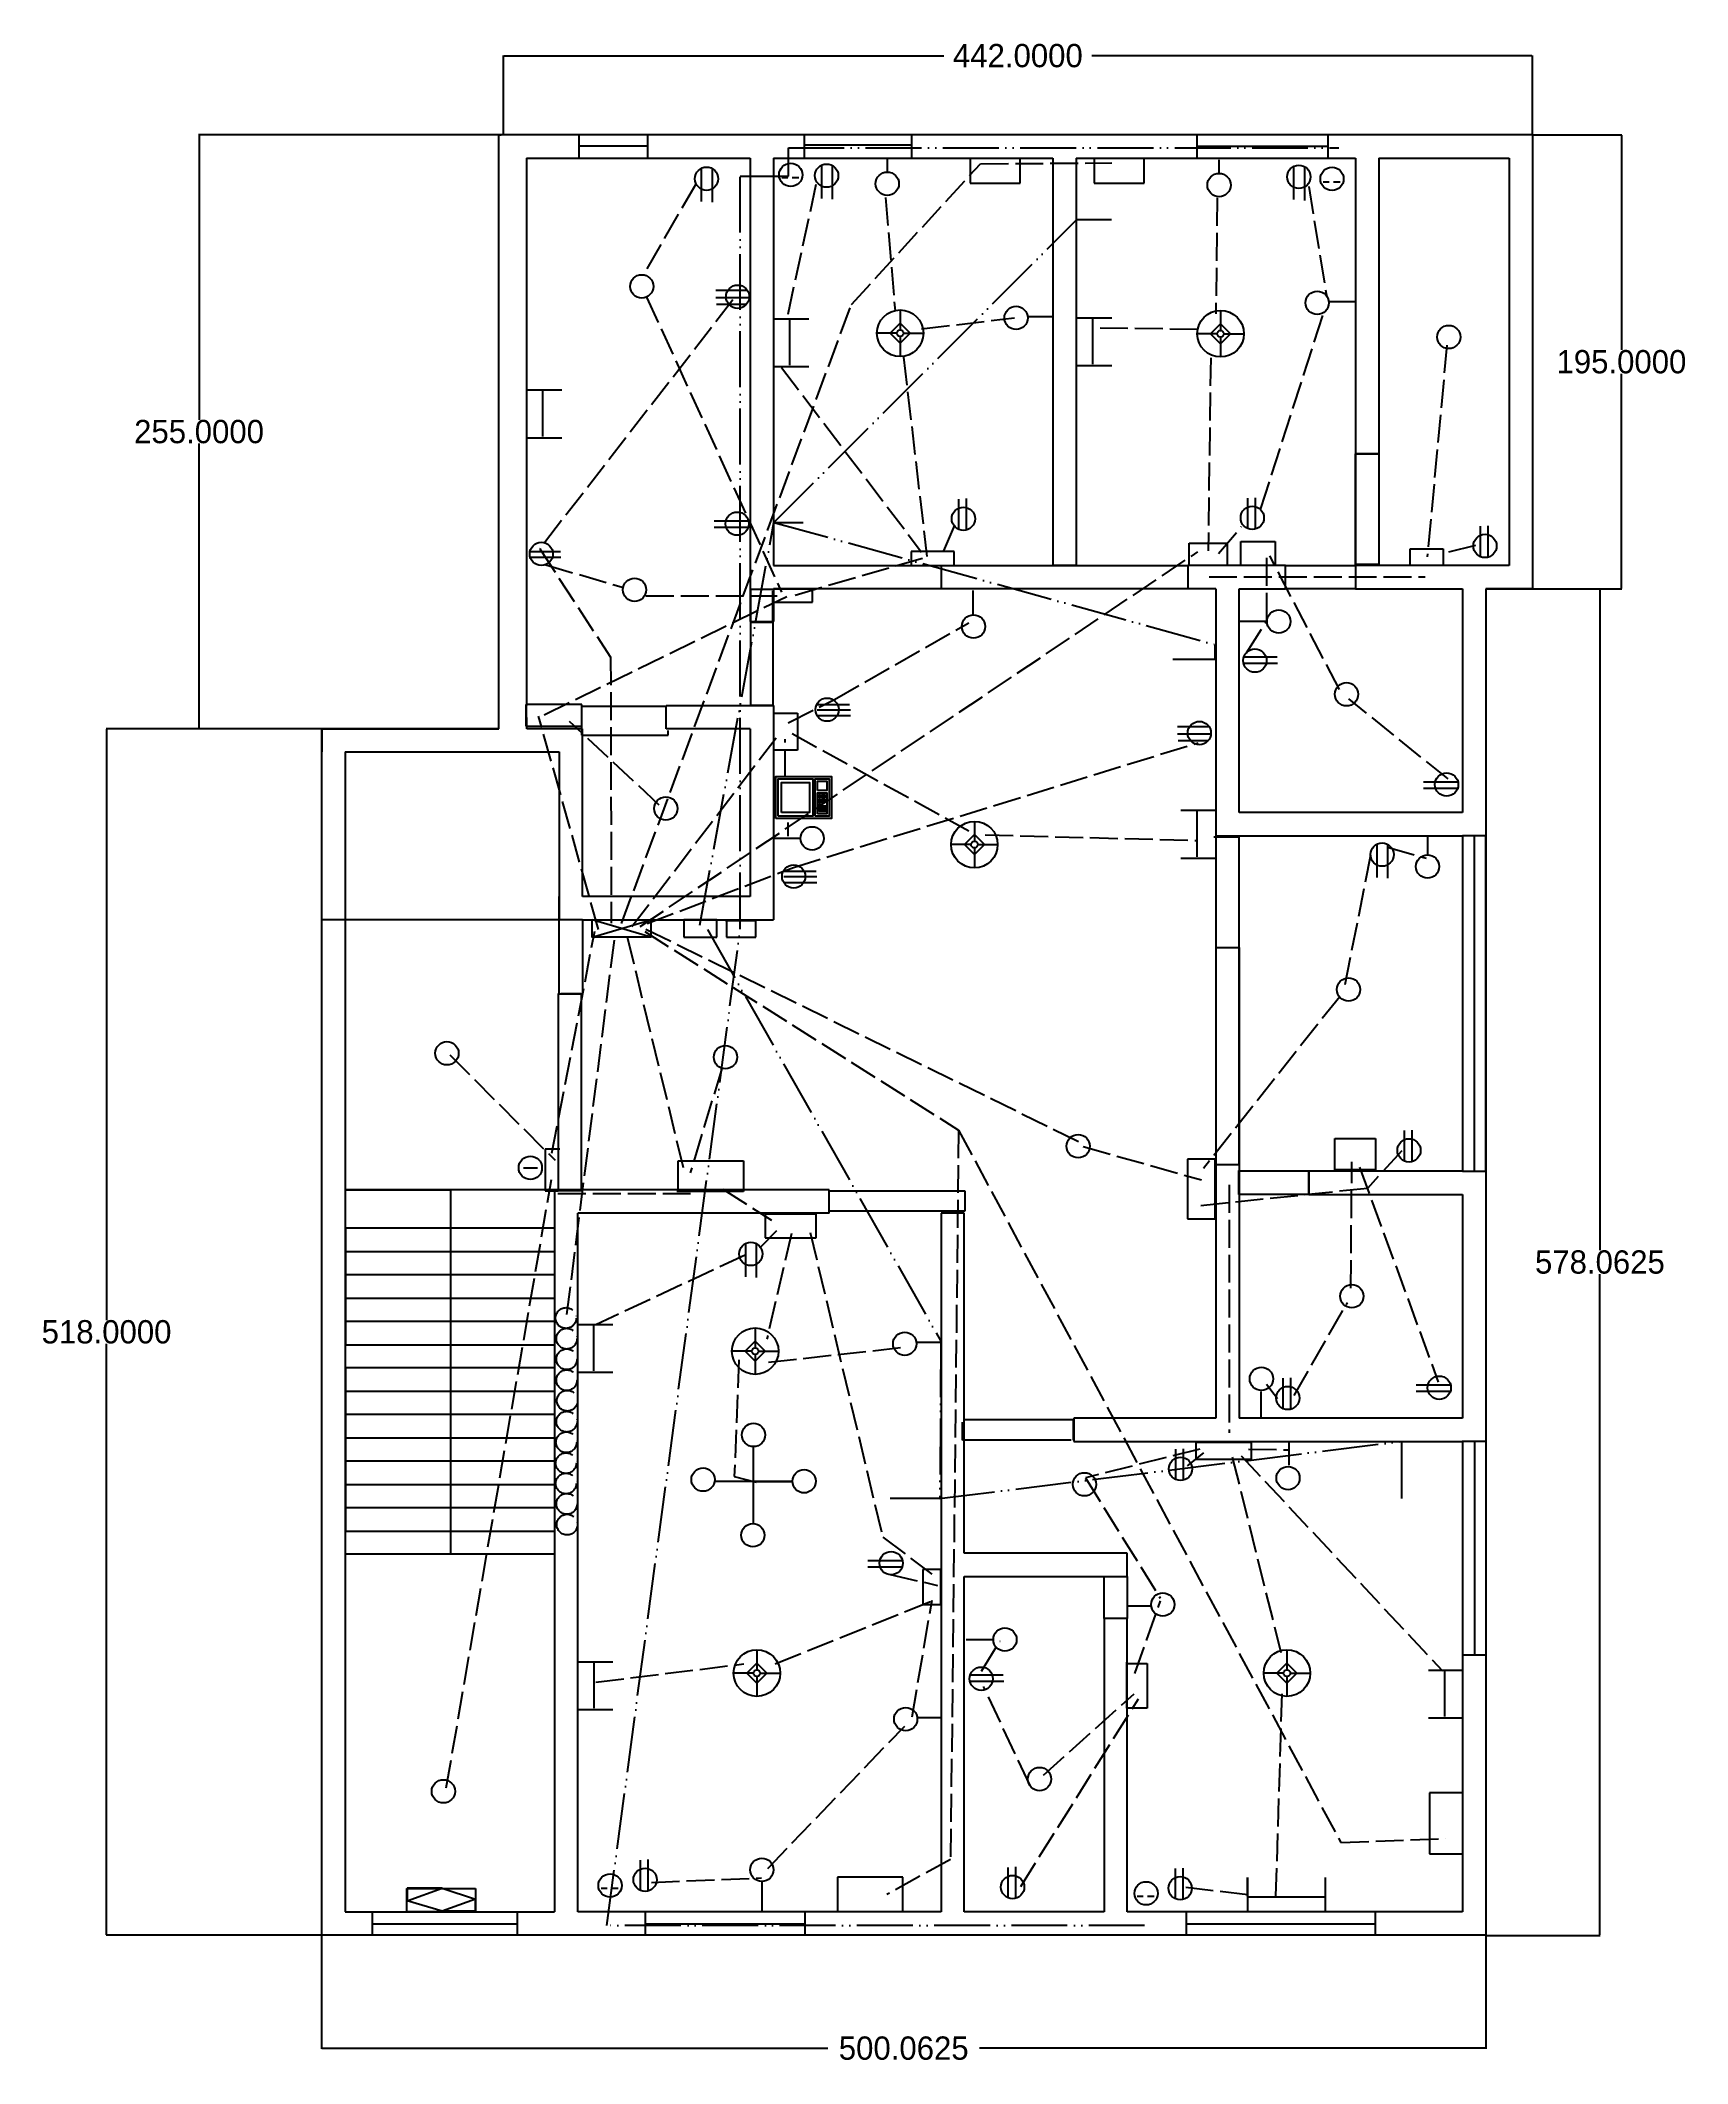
# Model space of a CAD drawing. Header units: inches. Extents: x -349 to 359, y -779 to 90.
import ezdxf

# ---------------------------------------------------------------- set-up
doc = ezdxf.new("R2010")
doc.units = ezdxf.units.IN
doc.header["$MEASUREMENT"] = 0
for name, pattern in [('ACAD_ISO02W100', [15, 12, -3]), ('ACAD_ISO03W100', [30, 12, -18]), ('ACAD_ISO05W100', [33, 24, -3, 0, -3, 0, -3])]:
    doc.linetypes.add(name, pattern=pattern)
doc.dimstyles.get("Standard").update_dxf_attribs({"dimtxt": 10, "dimasz": 0.18, "dimexe": 0.18, "dimexo": 0.0625, "dimgap": 0.09, "dimtad": 0, "dimtih": 1, "dimtoh": 1, "dimdec": 4, "dimzin": 0, "dimdsep": 46, "dimtxsty": 'Standard', "dimcen": 0.09, "dimadec": 0, "dimazin": 0, "dimtfac": 1, "dimtdec": 4, "dimtofl": 0, "dimtmove": 0, "dimatfit": 3, "dimfxl": 1, "dimtolj": 1, "dimtzin": 0, "dimarcsym": 0})

# ---------------------------------------------------------------- blocks, each defined once
blk = doc.blocks.new('Lamp - Table')
at = {"linetype": 'Continuous'}
for p, q in [((0, 7), (0, 1)), ((-1, 0), (-7, 0)), ((0, 3), (-3, 0)), ((-3, 0), (0, -3)), ((3, 0), (0, 3)), ((0, -3), (3, 0)), ((1, 0), (7, 0)), ((0, -1), (0, -7))]:
    blk.add_line(p, q, dxfattribs=at)
for radius in [7, 1]:
    blk.add_circle((0, 0), radius, dxfattribs=at)
blk = doc.blocks.new('*D12')
at = {"color": 0, "lineweight": -2}
for p, q in [((-150.03, 49.1), (-150.03, 83.14)), ((-149.85, 82.96), (39.21, 82.96)), ((291.79, 82.96), (102.72, 82.96)), ((291.97, 49.1), (291.97, 83.14))]:
    blk.add_line(p, q, dxfattribs=at)
at = {"color": 0}
for points in [[(-149.85, 82.99), (-149.85, 82.93), (-150.03, 82.96)], [(291.79, 82.99), (291.79, 82.93), (291.97, 82.96)]]:
    blk.add_solid(points, dxfattribs=at)
at = {"layer": 'Defpoints', "color": 0}
for p in [(291.97, 82.96), (-150.03, 49.04), (291.97, 49.04)]:
    blk.add_point(p, dxfattribs=at)
at = {"color": 0, "insert": (70.97, 82.96), "char_height": 10, "attachment_point": 5}
blk.add_mtext('\\A1;442.0000', dxfattribs=at)
blk = doc.blocks.new('*D13')
at = {"color": 0, "lineweight": -2}
for p, q in [((292.03, 49.04), (330.4, 49.04)), ((330.22, 48.86), (330.22, -43.37)), ((330.22, -145.78), (330.22, -53.55)), ((292.03, -145.96), (330.4, -145.96))]:
    blk.add_line(p, q, dxfattribs=at)
at = {"color": 0}
for points in [[(330.19, 48.86), (330.25, 48.86), (330.22, 49.04)], [(330.19, -145.78), (330.25, -145.78), (330.22, -145.96)]]:
    blk.add_solid(points, dxfattribs=at)
at = {"layer": 'Defpoints', "color": 0}
for p in [(291.97, 49.04), (291.97, -145.96), (330.22, -145.96)]:
    blk.add_point(p, dxfattribs=at)
at = {"color": 0, "insert": (330.22, -48.46), "char_height": 10, "attachment_point": 5}
blk.add_mtext('\\A1;195.0000', dxfattribs=at)
blk = doc.blocks.new('*D14')
at = {"color": 0, "lineweight": -2}
for p, q in [((-150.1, 49.04), (-280.91, 49.04)), ((-280.73, 48.86), (-280.73, -73.37)), ((-280.73, -205.78), (-280.73, -83.55)), ((-152.1, -205.96), (-280.91, -205.96))]:
    blk.add_line(p, q, dxfattribs=at)
at = {"color": 0}
for points in [[(-280.76, 48.86), (-280.7, 48.86), (-280.73, 49.04)], [(-280.76, -205.78), (-280.7, -205.78), (-280.73, -205.96)]]:
    blk.add_solid(points, dxfattribs=at)
at = {"layer": 'Defpoints', "color": 0}
for p in [(-150.03, 49.04), (-280.73, -205.96), (-152.03, -205.96)]:
    blk.add_point(p, dxfattribs=at)
at = {"color": 0, "insert": (-280.73, -78.46), "char_height": 10, "attachment_point": 5}
blk.add_mtext('\\A1;255.0000', dxfattribs=at)
blk = doc.blocks.new('*D15')
at = {"color": 0, "lineweight": -2}
for p, q in [((-228.1, -205.96), (-320.64, -205.96)), ((-320.46, -206.14), (-320.46, -459.87)), ((-320.46, -723.78), (-320.46, -470.05)), ((-228.1, -723.96), (-320.64, -723.96))]:
    blk.add_line(p, q, dxfattribs=at)
at = {"color": 0}
for points in [[(-320.49, -206.14), (-320.43, -206.14), (-320.46, -205.96)], [(-320.49, -723.78), (-320.43, -723.78), (-320.46, -723.96)]]:
    blk.add_solid(points, dxfattribs=at)
at = {"layer": 'Defpoints', "color": 0}
for p in [(-228.03, -205.96), (-320.46, -723.96), (-228.03, -723.96)]:
    blk.add_point(p, dxfattribs=at)
at = {"color": 0, "insert": (-320.46, -464.96), "char_height": 10, "attachment_point": 5}
blk.add_mtext('\\A1;518.0000', dxfattribs=at)
blk = doc.blocks.new('*D16')
at = {"color": 0, "lineweight": -2}
for p, q in [((-228.1, -724.02), (-228.1, -772.68)), ((271.97, -724.02), (271.97, -772.68)), ((-227.92, -772.5), (-10.65, -772.5)), ((271.79, -772.5), (54.53, -772.5))]:
    blk.add_line(p, q, dxfattribs=at)
at = {"color": 0}
for points in [[(-227.92, -772.47), (-227.92, -772.53), (-228.1, -772.5)], [(271.79, -772.47), (271.79, -772.53), (271.97, -772.5)]]:
    blk.add_solid(points, dxfattribs=at)
at = {"layer": 'Defpoints', "color": 0}
for p in [(-228.1, -723.96), (271.97, -723.96), (271.97, -772.5)]:
    blk.add_point(p, dxfattribs=at)
at = {"color": 0, "insert": (21.94, -772.5), "char_height": 10, "attachment_point": 5}
blk.add_mtext('\\A1;500.0625', dxfattribs=at)
blk = doc.blocks.new('*D17')
at = {"color": 0, "lineweight": -2}
for p, q in [((272.03, -145.96), (321.15, -145.96)), ((320.97, -146.14), (320.97, -429.9)), ((320.97, -723.84), (320.97, -440.08)), ((272.03, -724.02), (321.15, -724.02))]:
    blk.add_line(p, q, dxfattribs=at)
at = {"color": 0}
for points in [[(320.94, -146.14), (321, -146.14), (320.97, -145.96)], [(320.94, -723.84), (321, -723.84), (320.97, -724.02)]]:
    blk.add_solid(points, dxfattribs=at)
at = {"layer": 'Defpoints', "color": 0}
for p in [(271.97, -145.96), (271.97, -724.02), (320.97, -724.02)]:
    blk.add_point(p, dxfattribs=at)
at = {"color": 0, "insert": (320.97, -434.99), "char_height": 10, "attachment_point": 5}
blk.add_mtext('\\A1;578.0625', dxfattribs=at)
blk = doc.blocks.new('Microwave')
for p, q in [((18, 10), (22, 10)), ((22, 9), (18, 9)), ((19, 7), (19, 11)), ((20, 11), (20, 7)), ((21, 7), (21, 11)), ((18, 8), (22, 8)), ((22, 7), (18, 7)), ((20, 6), (18, 6)), ((19, 6), (19, 7)), ((20, 7), (20, 6))]:
    blk.add_line(p, q)
for points in [[(0, 0), (0, 18), (24, 18), (24, 0)], [(1, 1), (1, 17), (16, 17), (16, 1)], [(2.5, 2.5), (2.5, 15.5), (14.5, 15.5), (14.5, 2.5)], [(17, 1), (17, 17), (23, 17), (23, 1)], [(18, 12), (18, 16), (22, 16), (22, 12)], [(18, 2), (18, 11), (22, 11), (22, 2)], [(18.5, 4.5), (18.5, 5.5), (21.5, 5.5), (21.5, 4.5)], [(18.5, 3), (18.5, 4), (21.5, 4), (21.5, 3)]]:
    blk.add_lwpolyline(points, close=True)

msp = doc.modelspace()

# ---------------------------------------------------------------- linework, layer by layer
for p, q in [((-152.0335, -205.96026), (-152.0335, 49.03974)), ((-152.0335, 49.03974), (-151.0335, 49.03974)), ((-151.0335, 49.03974), (-152.0335, 49.03974)), ((-152.0335, 49.03974), (-151.0335, 49.03974)), ((-150.0335, 49.03974), (-151.0335, 49.03974)), ((291.9665, 49.03974), (-150.0335, 49.03974)), ((-117.55909, 48.94515), (-117.55909, 38.94499)), ((-88.02488, 38.94499), (-88.02488, 48.94515)), ((-20.6403, 38.78658), (-20.6403, 48.78675)), ((25.44379, 38.78658), (25.44379, 48.78675)), ((147.95738, 38.93), (147.95738, 48.93016)), ((204.28965, 38.93), (204.28965, 48.93016)), ((291.9665, 49.03974), (291.9665, -145.96026)), ((-140.0335, 39.03974), (-140.0335, -195.96026)), ((-140.0335, 39.03974), (-44.0335, 39.03974)), ((-44.0335, 39.03974), (-44.0335, -159.96026)), ((-34.0335, 39.03974), (85.9665, 39.03974)), ((-34.0335, 39.03974), (-34.0335, -135.96026)), ((50.45067, 38.67588), (50.45067, 28.31901)), ((71.92872, 28.31901), (71.92872, 38.67588)), ((85.9665, 39.03974), (85.9665, -135.96026)), ((95.9665, 39.03974), (215.9665, 39.03974)), ((95.9665, 39.03974), (95.9665, -135.96026)), ((103.77549, 38.67588), (103.77549, 28.31901)), ((125.25354, 28.31901), (125.25354, 38.67588)), ((215.9665, 39.03974), (215.9665, -87.96026)), ((225.9665, 39.03974), (225.9665, -87.96026)), ((225.9665, 39.03974), (281.9665, 39.03974)), ((281.9665, 39.03974), (281.9665, -135.96026)), ((50.45067, 28.31901), (71.92872, 28.31901)), ((103.77549, 28.31901), (125.25354, 28.31901)), ((225.9665, -87.96026), (215.9665, -87.96026)), ((-34.0335, -135.96026), (37.9665, -135.96026)), ((37.9665, -135.96026), (37.9665, -145.96026)), ((95.9665, -135.96026), (85.9665, -135.96026)), ((185.9665, -135.96026), (143.9665, -135.96026)), ((143.9665, -135.96026), (143.9665, -145.96026)), ((185.9665, -145.96026), (185.9665, -135.96026)), ((281.9665, -135.96026), (215.9665, -135.96026)), ((215.9665, -135.96026), (215.9665, -145.96026)), ((37.9665, -145.96026), (-34.0335, -145.96026)), ((-34.0335, -145.96026), (-34.0335, -159.96026)), ((51.60377, -146.58187), (51.60377, -157.1266)), ((155.9665, -145.96026), (143.9665, -145.96026)), ((155.9665, -145.96026), (155.9665, -241.96026)), ((165.9665, -241.96026), (165.9665, -145.96026)), ((165.9665, -145.96026), (185.9665, -145.96026)), ((215.9665, -145.96026), (261.9665, -145.96026)), ((261.9665, -145.96026), (261.9665, -241.96026)), ((291.9665, -145.96026), (271.9665, -145.96026)), ((271.9665, -145.96026), (271.9665, -723.96026)), ((-44.0335, -159.96026), (-34.0335, -159.96026)), ((166.27715, -159.84457), (177.49096, -159.84457)), ((167.98284, -175.12857), (182.2838, -175.12857)), ((168.1594, -177.77388), (182.46036, -177.77388)), ((-139.95951, -205.96026), (-140.0335, -195.96026)), ((-80.0335, -205.96026), (-80.0335, -195.96026)), ((-80.0335, -195.96026), (-34.0335, -195.96026)), ((-34.0335, -195.96026), (-44.0335, -195.96026)), ((-34.0335, -195.96026), (-34.0335, -205.96026)), ((-15.26465, -195.59359), (-1.32891, -195.59359)), ((-15.26465, -197.79146), (-0.96218, -197.79146)), ((-228.0335, -723.96026), (-228.0335, -205.96026)), ((-228.0335, -205.96026), (-152.0335, -205.96026)), ((-228.0335, -205.96026), (-228.0335, -215.96026)), ((-116.0335, -205.96026), (-139.95951, -205.96026)), ((-116.0335, -277.96026), (-116.0335, -205.96026)), ((-44.0335, -205.96026), (-80.0335, -205.96026)), ((-44.0335, -205.96026), (-44.0335, -277.96026)), ((-34.0335, -205.96026), (-34.0335, -277.96026)), ((-15.26465, -200.35564), (-0.96218, -200.35564)), ((-218.0335, -215.96026), (-218.0335, -713.96026)), ((-218.0335, -215.96026), (-126.0335, -215.96026)), ((-126.0335, -215.96026), (-126.0335, -287.96026)), ((155.9665, -241.96026), (155.9665, -251.96026)), ((261.9665, -241.96026), (165.9665, -241.96026)), ((-34.13099, -252.95683), (-22.91718, -252.95683)), ((155.9665, -251.96026), (261.9665, -251.96026)), ((246.8526, -252.28076), (246.8526, -259.98032)), ((261.9665, -251.96026), (261.9665, -395.96026)), ((-29.62248, -267.19534), (-15.68675, -267.19534)), ((-29.62248, -269.39321), (-15.32002, -269.39321)), ((-29.62248, -271.95738), (-15.32002, -271.95738)), ((-126.0335, -319.96026), (-126.0335, -277.96026)), ((-44.0335, -277.96026), (-116.0335, -277.96026)), ((-34.0335, -277.96026), (-34.0335, -287.96026)), ((-116.0335, -287.96026), (-228.0335, -287.96026)), ((-116.0335, -287.96026), (-34.0335, -287.96026)), ((-116.0335, -287.96026), (-116.0335, -319.96026)), ((-111.84028, -295.49006), (-86.74951, -287.97143)), ((-86.74951, -295.49006), (-111.84028, -287.97143)), ((155.9665, -299.96026), (165.9665, -299.96026)), ((155.9665, -299.96026), (155.9665, -501.96026)), ((165.9665, -299.96026), (165.9665, -501.96026)), ((-116.0335, -319.96026), (-126.0335, -319.96026)), ((261.9665, -395.96026), (195.9665, -395.96026)), ((195.9665, -395.96026), (195.9665, -405.96026)), ((-128.0335, -403.96026), (-217.76804, -403.96026)), ((-217.76804, -403.96026), (-172.76804, -403.96026)), ((-172.76804, -403.96026), (-172.76804, -479.96026)), ((-118.0335, -403.96026), (-128.0335, -403.96026)), ((-128.0335, -403.96026), (-128.0335, -713.96026)), ((-10.0335, -403.96026), (-118.0335, -403.96026)), ((-10.0335, -413.96026), (-10.0335, -403.96026)), ((195.9665, -405.96026), (261.9665, -405.96026)), ((261.9665, -405.96026), (261.9665, -501.96026)), ((-118.0335, -713.96026), (-118.0335, -413.96026)), ((-10.0335, -413.96026), (-118.0335, -413.96026)), ((47.9665, -413.96026), (37.9665, -413.96026)), ((37.9665, -413.96026), (37.9665, -713.96026)), ((47.9665, -559.96026), (47.9665, -413.96026)), ((-128.0335, -420.43089), (-217.76804, -420.43089)), ((-217.76804, -420.43089), (-217.76804, -430.43089)), ((-128.0335, -420.43089), (-128.0335, -430.43089)), ((-217.76804, -430.43089), (-217.76804, -440.43089)), ((-217.76804, -430.43089), (-128.0335, -430.43089)), ((-128.0335, -430.43089), (-128.0335, -440.43089)), ((-128.0335, -430.43089), (-128.0335, -440.43089)), ((-217.76804, -440.43089), (-217.76804, -450.43089)), ((-128.0335, -440.43089), (-217.76804, -440.43089)), ((-217.76804, -440.43089), (-217.76804, -450.43089)), ((-128.0335, -440.43089), (-128.0335, -450.43089)), ((-217.76804, -450.43089), (-217.76804, -460.43089)), ((-217.76804, -450.43089), (-128.0335, -450.43089)), ((-128.0335, -450.43089), (-128.0335, -460.43089)), ((-128.0335, -450.43089), (-128.0335, -460.43089)), ((-217.76804, -460.43089), (-217.76804, -470.43089)), ((-128.0335, -460.43089), (-217.76804, -460.43089)), ((-217.76804, -460.43089), (-217.76804, -470.43089)), ((-128.0335, -460.43089), (-128.0335, -470.43089)), ((-217.76804, -470.43089), (-128.0335, -470.43089)), ((-128.0335, -470.43089), (-128.0335, -480.43089)), ((-128.0335, -470.43089), (-128.0335, -480.43089)), ((37.52423, -469.45817), (27.23099, -469.45817)), ((-128.0335, -480.43089), (-217.76804, -480.43089)), ((-217.76804, -480.43089), (-217.76804, -490.43089)), ((-217.76804, -480.43089), (-217.76804, -490.43089)), ((-172.76804, -479.96026), (-172.76804, -560.36026)), ((-128.0335, -480.43089), (-128.0335, -490.43089)), ((-217.76804, -490.43089), (-217.76804, -500.43089)), ((-217.76804, -490.43089), (-128.0335, -490.43089)), ((-128.0335, -490.43089), (-128.0335, -500.43089)), ((-128.0335, -490.43089), (-128.0335, -500.43089)), ((175.41088, -501.95282), (175.41088, -490.53246)), ((-217.76804, -500.43089), (-217.76804, -510.43089)), ((-128.0335, -500.43089), (-217.76804, -500.43089)), ((-217.76804, -500.43089), (-217.76804, -510.43089)), ((-128.0335, -500.43089), (-128.0335, -510.43089)), ((155.9665, -501.96026), (94.93732, -501.96026)), ((94.93732, -501.96026), (94.93732, -511.96026)), ((261.9665, -501.96026), (165.9665, -501.96026)), ((-217.76804, -510.43089), (-217.76804, -520.43089)), ((-217.76804, -510.43089), (-128.0335, -510.43089)), ((-128.0335, -510.43089), (-128.0335, -520.43089)), ((-128.0335, -510.43089), (-128.0335, -520.43089)), ((94.93732, -511.96026), (261.9665, -511.96026)), ((261.9665, -511.96026), (261.9665, -713.96026)), ((-217.76804, -520.43089), (-217.76804, -530.43089)), ((-128.0335, -520.43089), (-217.76804, -520.43089)), ((-217.76804, -520.43089), (-217.76804, -530.43089)), ((-128.0335, -520.43089), (-128.0335, -530.43089)), ((187.28405, -512.49468), (187.28405, -522.15806)), ((-217.76804, -530.43089), (-217.76804, -540.43089)), ((-217.76804, -530.43089), (-128.0335, -530.43089)), ((-128.0335, -530.43089), (-128.0335, -540.43089)), ((-128.0335, -530.43089), (-128.0335, -540.43089)), ((-217.76804, -540.43089), (-217.76804, -550.43089)), ((-128.0335, -540.43089), (-217.76804, -540.43089)), ((-217.76804, -540.43089), (-217.76804, -550.43089)), ((-128.0335, -540.43089), (-128.0335, -550.43089)), ((-217.76804, -550.43089), (-128.0335, -550.43089)), ((-128.0335, -550.43089), (-128.0335, -560.43089)), ((-172.76804, -560.36026), (-217.76804, -560.36026)), ((-128.0335, -560.43089), (-172.76804, -560.36026)), ((117.9665, -559.96026), (47.9665, -559.96026)), ((117.9665, -569.96026), (117.9665, -559.96026)), ((47.9665, -713.96026), (47.9665, -569.96026)), ((47.9665, -569.96026), (117.9665, -569.96026)), ((117.9665, -587.96026), (107.9665, -587.96026)), ((107.9665, -587.96026), (107.9665, -713.96026)), ((117.78064, -582.59803), (128.21678, -582.59803)), ((117.9665, -713.96026), (117.9665, -587.96026)), ((48.70846, -596.93666), (59.92228, -596.93666)), ((50.41415, -612.22066), (64.71512, -612.22066)), ((50.59071, -614.86596), (64.89167, -614.86596)), ((37.94173, -630.61157), (27.64849, -630.61157)), ((261.70633, -662.83195), (247.72258, -662.83195)), ((247.72258, -662.83195), (247.72258, -689.02153)), ((247.72258, -689.02153), (261.70633, -689.02153)), ((-38.8287, -713.29184), (-38.8287, -700.86838)), ((21.59694, -699.10404), (-6.48285, -699.10404)), ((-6.48285, -699.10404), (-6.48285, -713.61148)), ((21.59694, -713.61148), (21.59694, -699.10404)), ((169.57326, -707.14925), (169.57326, -699.20773)), ((169.57326, -699.20773), (169.57326, -713.32444)), ((203.10682, -713.8109), (203.10682, -699.20773)), ((169.68999, -707.5524), (203.10682, -707.5524)), ((-228.0335, -723.96026), (-228.0335, -713.96026)), ((-218.0335, -713.96026), (-128.0335, -713.96026)), ((-206.23335, -723.91815), (-206.23335, -713.91799)), ((-143.89055, -723.91815), (-143.89055, -713.91799)), ((37.9665, -713.96026), (-118.0335, -713.96026)), ((-88.99576, -723.97677), (-88.99576, -713.9766)), ((-20.44203, -723.97677), (-20.44203, -713.9766)), ((107.9665, -713.96026), (47.9665, -713.96026)), ((261.9665, -713.96026), (117.9665, -713.96026)), ((143.47217, -723.92828), (143.47217, -713.92812)), ((224.64459, -723.8243), (224.64459, -713.82414)), ((271.9665, -723.96026), (-228.0335, -723.96026)), ((271.9665, -723.96026), (261.9665, -723.96026))]:
    msp.add_line(p, q)
at = {"color": 3}
for p, q in [((-117.45728, 44.33055), (-88.04151, 44.33055)), ((-20.66504, 44.7304), (25.40828, 44.7304)), ((147.95738, 44.10406), (204.45152, 44.10406)), ((266.89121, -252.02647), (266.89121, -395.88531)), ((267.04806, -511.90682), (267.04806, -603.38327)), ((-206.18332, -719.02492), (-143.81837, -719.02492)), ((-89.02138, -719.14713), (-20.40396, -719.14713)), ((143.42023, -719.08516), (224.62171, -719.08516))]:
    msp.add_line(p, q, dxfattribs=at)
at = {"color": 6, "linetype": 'ACAD_ISO05W100'}
for p, q in [((-27.61408, 31.21039), (-27.61408, 43.45197)), ((-27.61408, 43.45197), (208.87153, 43.45197)), ((-48.24914, -291.75557), (-48.24914, 31.21039)), ((-48.24914, 31.21039), (-27.61408, 31.21039)), ((-105.57611, -719.81242), (-48.24914, -291.75557)), ((125.4142, -719.81242), (-105.57611, -719.81242))]:
    msp.add_line(p, q, dxfattribs=at)
at = {"color": 0}
for p, q in [((-13.42726, 35.54574), (-13.42726, 21.70937)), ((-8.80986, 35.54574), (-8.80986, 21.37993)), ((14.82527, 38.84011), (14.82527, 33.23968)), ((157.32284, 38.268), (157.32284, 32.66756)), ((189.40992, 35.04027), (189.40992, 21.2039)), ((194.02732, 35.04027), (194.02732, 20.87446)), ((-64.98973, 34.22799), (-64.98973, 20.39162)), ((-60.37234, 34.22799), (-60.37234, 20.06218)), ((-30.44419, 30.63796), (-27.78562, 30.63796)), ((-25.92462, 30.63796), (-23.13313, 30.63796)), ((202.04855, 28.89979), (204.70712, 28.89979)), ((206.56811, 28.89979), (209.35961, 28.89979)), ((-45.46723, -17.80124), (-58.73461, -17.80124)), ((-44.42665, -20.91941), (-58.73461, -20.91941)), ((-45.46723, -23.77773), (-58.47446, -23.77773)), ((215.54404, -22.70298), (204.62201, -22.70298)), ((-33.95265, -29.96574), (-18.83515, -29.96574)), ((-27.09373, -29.92461), (-27.09373, -49.92461)), ((86.19206, -29.17773), (75.27003, -29.17773)), ((96.20678, -29.53965), (111.32428, -29.53965)), ((103.06571, -29.49851), (103.06571, -49.49851)), ((-33.95265, -50.44064), (-18.83515, -50.44064)), ((96.20678, -50.01454), (111.32428, -50.01454)), ((-140.08293, -60.54362), (-124.96543, -60.54362)), ((-133.22401, -60.50248), (-133.22401, -80.50248)), ((-140.08293, -81.01851), (-124.96543, -81.01851)), ((45.59211, -120.55808), (45.59211, -107.3567)), ((48.89511, -120.39307), (48.89511, -107.19169)), ((169.69635, -120.16513), (169.69635, -106.96375)), ((172.99935, -120.00011), (172.99935, -106.79873)), ((-44.621, -116.87156), (-59.51099, -116.87156)), ((-44.9447, -119.61983), (-59.51099, -119.61983)), ((269.64668, -132.24476), (269.64668, -119.04338)), ((272.94968, -132.07974), (272.94968, -118.87836)), ((-138.31293, -129.8857), (-125.47854, -129.8857)), ((-138.41468, -132.3278), (-125.33208, -132.3278)), ((152.83763, -205.15251), (139.57025, -205.15251)), ((153.87821, -208.27068), (139.57025, -208.27068)), ((152.83763, -211.129), (139.83039, -211.129)), ((260.082, -228.86205), (245.19201, -228.86205)), ((259.7583, -231.61032), (245.19201, -231.61032)), ((140.95755, -241.00395), (156.07505, -241.00395)), ((147.81647, -240.96281), (147.81647, -260.96281)), ((225.1578, -255.96679), (225.1578, -269.80316)), ((229.77519, -255.96679), (229.77519, -270.13259)), ((261.9665, -251.96026), (261.9665, -395.96026)), ((271.93656, -251.96026), (261.9665, -251.96026)), ((271.93656, -395.96026), (271.93656, -251.96026)), ((140.95755, -261.47884), (156.07505, -261.47884)), ((237.00248, -391.73903), (237.00248, -378.53765)), ((240.30548, -391.57401), (240.30548, -378.37263)), ((-141.41281, -394.46941), (-135.42319, -394.46941)), ((261.9665, -395.96026), (271.93656, -395.96026)), ((-45.98848, -427.40825), (-45.98848, -441.24462)), ((-41.37108, -427.40825), (-41.37108, -441.57406)), ((-118.11057, -461.73714), (-102.99307, -461.73714)), ((-111.25165, -461.696), (-111.25165, -481.696)), ((-118.11057, -482.21203), (-102.99307, -482.21203)), ((184.92522, -498.05548), (184.92522, -484.8541)), ((188.22822, -497.89046), (188.22822, -484.68908)), ((256.93668, -487.83988), (242.04669, -487.83988)), ((256.61299, -490.58815), (242.04669, -490.58815)), ((272.16764, -511.9905), (261.83865, -511.9905)), ((261.9665, -511.96026), (261.9665, -511.96026)), ((261.9665, -511.96026), (261.9665, -603.55555)), ((272.16764, -603.55555), (272.16764, -511.9905)), ((-42.73677, -514.25786), (-42.73677, -547.25786)), ((138.86256, -528.48364), (138.86256, -515.28226)), ((142.16556, -528.31862), (142.16556, -515.11724)), ((-26.23677, -529.10305), (-59.23677, -529.10305)), ((-42.73677, -529.10305), (-26.23677, -529.10305)), ((21.48374, -563.17209), (6.59375, -563.17209)), ((21.16004, -565.92036), (6.59375, -565.92036)), ((-118.07282, -606.55815), (-102.95532, -606.55815)), ((-111.2139, -606.51701), (-111.2139, -626.51701)), ((261.9665, -603.55555), (272.16764, -603.55555)), ((247.32927, -610.12553), (262.44677, -610.12553)), ((254.18819, -610.08439), (254.18819, -630.08439)), ((-118.07282, -627.03304), (-102.95532, -627.03304)), ((247.32927, -630.60042), (262.44677, -630.60042)), ((-91.126, -704.88925), (-91.126, -691.68787)), ((-87.823, -704.72423), (-87.823, -691.52285)), ((66.74551, -708.029), (66.74551, -694.82762)), ((70.04851, -707.86398), (70.04851, -694.6626)), ((138.72344, -708.52293), (138.72344, -695.32155)), ((142.02644, -708.35791), (142.02644, -695.15653)), ((-191.45996, -713.92077), (-191.45996, -703.87382)), ((-191.45996, -703.87382), (-161.97631, -703.87382)), ((-176.31526, -703.81484), (-191.39875, -703.81484)), ((-191.39875, -703.81484), (-191.39875, -709.21279)), ((-191.39875, -709.21279), (-176.31526, -703.81484)), ((-176.31526, -713.69243), (-191.39875, -709.21279)), ((-176.31526, -703.81484), (-161.97631, -708.53805)), ((-161.97631, -708.53805), (-176.31526, -713.69243)), ((-161.97631, -703.87382), (-161.97631, -713.69243)), ((-161.97631, -713.69243), (-161.97631, -708.53805)), ((-108.0568, -703.79877), (-105.39823, -703.79877)), ((-103.53723, -703.79877), (-100.74574, -703.79877)), ((122.1916, -707.17471), (124.85017, -707.17471)), ((126.71116, -707.17471), (129.50266, -707.17471)), ((-161.97631, -713.69243), (-191.45996, -713.92077)), ((-161.97631, -713.69243), (-176.31526, -713.69243))]:
    msp.add_line(p, q, dxfattribs=at)
at = {"color": 3, "linetype": 'ACAD_ISO02W100'}
for p, q in [((-0.47929, -23.76779), (54.89652, 36.59329)), ((54.89652, 36.59329), (111.39511, 36.93538)), ((-51.40081, -21.83394), (-134.40996, -128.78304)), ((-99.26957, -289.56902), (-0.47929, -23.76779)), ((-134.40996, -128.78304), (-103.93287, -175.25927)), ((-103.93287, -175.25927), (-103.67845, -289.44374)), ((-25.44102, -265.52983), (148.36257, -211.99866)), ((-88.27854, -289.66146), (-25.44102, -265.52983)), ((-89.3129, -292.99145), (45.50237, -378.29393)), ((45.50237, -378.29393), (42.04181, -691.40215)), ((45.50237, -378.29393), (209.66384, -684.19377)), ((209.66384, -684.19377), (254.66046, -682.46477)), ((42.04181, -691.40215), (14.67122, -706.53943))]:
    msp.add_line(p, q, dxfattribs=at)
at = {"linetype": 'ACAD_ISO02W100'}
for p, q in [((-67.40362, 27.87423), (-89.95973, -11.0835)), ((-15.74304, 27.61822), (-28.29015, -29.89657)), ((195.87436, 26.88709), (203.62629, -20.68701)), ((14.1486, 22.08795), (18.20796, -26.57841)), ((156.56099, 21.90841), (156.00728, -27.87844)), ((-88.49155, -20.68203), (-30.51099, -147.30207)), ((29.64797, -34.32078), (69.50349, -29.52788)), ((148.25535, -34.51669), (102.85117, -33.9635)), ((175.38711, -111.40972), (202.51887, -26.77207)), ((255.25084, -41.29336), (246.82434, -132.14361)), ((-30.50434, -50.91159), (29.64797, -130.17877)), ((21.89828, -46.48737), (31.86216, -132.02219)), ((153.79244, -46.68681), (152.68502, -129.66489)), ((43.7715, -118.60168), (37.95673, -131.96302)), ((157.1147, -130.77127), (167.08147, -119.15434)), ((-131.80103, -135.67838), (-98.40634, -145.29483)), ((177.9249, -159.60995), (177.9249, -132.35039)), ((209.05966, -189.08828), (179.15933, -131.74751)), ((-88.81149, -148.98168), (-32.34951, -148.98168)), ((-7.73612, -193.38508), (49.90638, -160.47757)), ((169.11626, -173.34705), (177.9249, -159.60995)), ((-27.73453, -203.37486), (-7.73612, -193.38508)), ((255.80042, -227.54437), (213.18385, -193.20858)), ((-83.077, -238.72772), (-121.57345, -202.86623)), ((-25.96997, -208.07593), (49.90638, -249.79796)), ((-28.91091, -226.88023), (-28.91091, -210.42647)), ((-27.73453, -252.14849), (-27.73453, -246.27215)), ((56.96465, -251.56086), (147.54573, -253.9114)), ((211.57661, -315.81632), (222.52397, -260.18008)), ((229.66355, -256.85142), (246.32259, -261.60665)), ((209.19675, -321.04707), (150.65216, -394.7532)), ((-173.05168, -346.00618), (-127.76883, -391.24632)), ((-56.05775, -351.38533), (-69.78017, -396.68622)), ((99.06529, -385.361), (149.77859, -399.66654)), ((235.8512, -387.14483), (221.09606, -403.31262)), ((-174.5214, -660.6507), (-129.36068, -399.51239)), ((213.95647, -446.10973), (214.43244, -391.90006)), ((217.76425, -394.27768), (251.55828, -486.52922)), ((221.09606, -403.31262), (148.74827, -410.92099)), ((-39.3516, -428.26224), (-32.50217, -421.41927)), ((-26.27542, -422.66345), (-36.8609, -468.07587)), ((-46.20103, -431.99477), (-110.33658, -461.85499)), ((189.68188, -492.2355), (212.52855, -452.29153)), ((-48.86003, -476.98772), (-50.8223, -526.97845)), ((-36.10527, -477.96793), (21.29117, -471.59657)), ((182.5423, -493.66207), (177.78258, -487.48026)), ((149.19771, -515.24492), (99.97517, -527.53895)), ((143.83372, -522.49524), (150.77536, -516.82108)), ((163.081, -518.71247), (183.90592, -602.56407)), ((166.86735, -518.082), (253.32234, -610.44486)), ((170.02264, -515.24492), (187.37674, -515.56015)), ((-50.8223, -526.97845), (-41.50151, -529.42898)), ((99.97517, -527.53895), (132.15914, -579.23693)), ((16.09308, -569.08302), (36.49657, -573.78707)), ((-33.34614, -607.49948), (34.92707, -580.05915)), ((25.51008, -630.23575), (34.14232, -580.05915)), ((55.36038, -610.53058), (63.33891, -597.68839)), ((-110.25159, -615.33957), (-46.68688, -607.49948)), ((76.19322, -659.68513), (56.24688, -617.17308)), ((72.20395, -703.08284), (122.73466, -622.48709)), ((81.95549, -655.25679), (120.96165, -620.27292)), ((184.34666, -620.27292), (181.68715, -707.06835)), ((-36.48514, -695.30853), (22.37108, -634.1558)), ((-86.33821, -701.28567), (-39.18662, -699.35505)), ((169.71936, -706.62551), (143.12424, -703.52568))]:
    msp.add_line(p, q, dxfattribs=at)
at = {"color": 2, "linetype": 'ACAD_ISO05W100'}
for p, q in [((-33.83008, -117.36447), (96.24339, 12.60438)), ((-65.62562, -290.26475), (-33.83008, -117.36447)), ((-33.83008, -117.36447), (155.58104, -169.82893)), ((155.58104, -169.82893), (155.58104, -176.2354)), ((-62.3897, -292.12021), (37.89234, -468.89479)), ((37.89234, -468.89479), (37.47446, -536.10942)), ((37.12801, -536.51211), (235.78276, -511.96026))]:
    msp.add_line(p, q, dxfattribs=at)
at = {"color": 2}
for p, q in [((96.24339, 12.60438), (111.22881, 12.60438)), ((-33.83008, -117.36447), (-21.24233, -117.36447)), ((155.58104, -176.2354), (137.50781, -176.2354)), ((-72.53142, -287.97143), (-72.53142, -295.49006)), ((-58.31332, -287.97143), (-72.53142, -287.97143)), ((-58.31332, -295.49006), (-58.31332, -287.97143)), ((-72.53142, -295.49006), (-58.31332, -295.49006)), ((235.78276, -511.70024), (235.78276, -536.51211)), ((37.12801, -536.51211), (16.11645, -536.51211))]:
    msp.add_line(p, q, dxfattribs=at)
at = {"color": 104}
for p, q in [((215.9665, -87.96026), (215.9665, -135.96026)), ((215.9665, -135.96026), (215.9665, -87.96026)), ((215.9665, -87.96026), (225.9665, -87.96026)), ((225.9665, -87.96026), (225.9665, -135.43438)), ((37.9665, -135.96026), (143.9665, -135.96026)), ((143.9665, -135.96026), (143.9665, -145.96026)), ((185.9665, -135.96026), (215.9665, -135.96026)), ((185.9665, -145.96026), (185.9665, -135.96026)), ((215.9665, -135.96026), (215.9665, -145.96026)), ((225.9665, -135.43438), (216.60608, -135.43438)), ((-33.94349, -146.25922), (-43.87819, -146.25922)), ((-43.87819, -146.25922), (-43.87819, -160.21027)), ((-34.212, -160.21027), (-34.212, -146.7958)), ((-34.212, -146.7958), (-34.212, -195.89275)), ((143.9665, -145.96026), (37.9665, -145.96026)), ((215.9665, -145.96026), (185.9665, -145.96026)), ((-43.87819, -160.21027), (-34.212, -160.21027)), ((-43.87819, -160.21027), (-43.87819, -195.89275)), ((-80.67428, -196.36485), (-116.40786, -196.36485)), ((-116.40786, -196.36485), (-116.40786, -208.72421)), ((-43.87819, -195.89275), (-33.94349, -195.89275)), ((-79.29991, -208.72421), (-79.29991, -206.66432)), ((-116.40786, -208.72421), (-79.29991, -208.72421)), ((165.9665, -252.52906), (155.20418, -252.52906)), ((155.9665, -251.96026), (155.9665, -299.96026)), ((165.9665, -299.96026), (165.9665, -252.52906)), ((155.9665, -299.96026), (165.9665, -299.96026)), ((155.9665, -299.96026), (155.9665, -393.07059)), ((165.95485, -393.07059), (165.95485, -299.97301)), ((-126.31658, -404.3243), (-126.31658, -319.60685)), ((-125.34202, -319.60685), (-116.5711, -319.60685)), ((-116.5711, -319.60685), (-116.5711, -404.3243)), ((155.9665, -393.07059), (165.95485, -393.07059)), ((165.84417, -405.96026), (165.84417, -395.61404)), ((195.9665, -395.96026), (165.84417, -395.96026)), ((195.9665, -405.96026), (195.9665, -395.96026)), ((-116.5711, -404.3243), (-126.31658, -404.3243)), ((-10.34539, -404.3243), (48.12747, -404.3243)), ((48.12747, -404.3243), (48.12747, -413.08818)), ((195.9665, -405.96026), (165.84417, -405.96026)), ((48.12747, -413.08818), (-10.34539, -413.08818)), ((47.15292, -511.43833), (47.15292, -503.64822)), ((94.90576, -502.67445), (48.12747, -502.67445)), ((94.90576, -511.43833), (94.90576, -502.67445)), ((93.93121, -511.43833), (47.15292, -511.43833)), ((107.9665, -587.96026), (107.9665, -569.96026)), ((107.9665, -569.96026), (117.9665, -569.96026)), ((117.9665, -569.96026), (117.9665, -587.96026)), ((117.9665, -587.96026), (107.9665, -587.96026))]:
    msp.add_line(p, q, dxfattribs=at)
at = {"color": 1, "linetype": 'ACAD_ISO02W100'}
for p, q in [((-91.1921, -290.92704), (148.27895, -130.03463)), ((-24.73889, -148.57614), (30.93813, -132.42708)), ((153.06837, -140.80067), (245.86341, -140.80067)), ((-132.50086, -200.01386), (-28.33095, -149.17425)), ((-109.15244, -292.12327), (-134.89557, -200.61197)), ((-94.78417, -290.92704), (-31.32434, -207.78933)), ((-96.88069, -295.26428), (-72.35429, -396.10467)), ((-88.86244, -291.96576), (97.44388, -383.38181)), ((-126.59537, -405.529), (-67.63767, -405.529)), ((-55.7214, -403.71134), (-34.86815, -416.93901)), ((161.71147, -401.78556), (161.71147, -508.26205)), ((-18.22199, -422.30021), (12.90238, -553.08288)), ((12.90238, -553.08288), (33.99916, -568.89054)), ((121.25822, -611.53991), (132.26016, -580.39714))]:
    msp.add_line(p, q, dxfattribs=at)
at = {"color": 4}
for p, q in [((43.6222, -129.90256), (25.17174, -129.90256)), ((25.17174, -129.90256), (25.17174, -136.04776)), ((43.6222, -136.04776), (43.6222, -129.90256)), ((144.50973, -135.91139), (144.50973, -126.29429)), ((144.50973, -126.29429), (160.80343, -126.29429)), ((160.80343, -126.29429), (160.80343, -135.91139)), ((166.72841, -135.91139), (166.72841, -125.55451)), ((166.72841, -125.55451), (181.54086, -125.55451)), ((181.54086, -125.55451), (181.54086, -136.13623)), ((239.50302, -135.92196), (239.50302, -128.73211)), ((239.50302, -128.73211), (253.64814, -128.73211)), ((253.64814, -128.73211), (253.64814, -135.92196)), ((-17.29616, -145.99093), (-33.94349, -145.99093)), ((-33.94349, -145.99093), (-33.94349, -151.8933)), ((-17.29616, -151.62501), (-17.29616, -145.99093)), ((-33.94349, -151.62501), (-17.29616, -151.62501)), ((-116.37122, -195.58999), (-140.30145, -195.58999)), ((-140.30145, -195.58999), (-140.30145, -204.94516)), ((-116.37122, -205.46489), (-116.37122, -195.58999)), ((-34.20462, -199.26142), (-23.61722, -199.26142)), ((-23.61722, -199.26142), (-23.61722, -215.12754)), ((-140.30145, -204.94516), (-116.37122, -204.94516)), ((-23.61722, -215.12754), (-34.20462, -215.12754)), ((207.14143, -395.30987), (207.14143, -381.89776)), ((207.14143, -381.89776), (224.51812, -381.89776)), ((224.51812, -381.89776), (224.51812, -395.30987)), ((-125.77312, -386.42173), (-132.01441, -386.42173)), ((-132.01441, -386.42173), (-132.01441, -404.39079)), ((-126.31658, -404.3243), (-126.31658, -386.42173)), ((155.74051, -390.71217), (143.84485, -390.71217)), ((143.84485, -390.71217), (143.84485, -416.45666)), ((155.74051, -416.45666), (155.74051, -390.71217)), ((-74.98076, -403.64989), (-74.98076, -391.46986)), ((-74.98076, -391.46986), (-46.88165, -391.46986)), ((-46.88165, -391.46986), (-46.88165, -404.70902)), ((224.51812, -395.30987), (207.14143, -395.30987)), ((-132.01441, -404.39079), (-126.50739, -404.39079)), ((-126.31658, -404.3243), (-126.31658, -404.3243)), ((-46.88165, -404.70902), (-75.51093, -404.70902)), ((-37.54842, -413.89703), (-37.54842, -424.54204)), ((-15.7012, -414.42928), (-37.54842, -414.42928)), ((-15.7012, -424.54204), (-15.7012, -414.42928)), ((143.84485, -416.45666), (155.74051, -416.45666)), ((-37.54842, -424.54204), (-15.7012, -424.54204)), ((147.41797, -512.42344), (147.41797, -519.62635)), ((171.27023, -512.42344), (147.97268, -512.42344)), ((171.27023, -519.62635), (171.27023, -512.42344)), ((147.41797, -519.62635), (171.27023, -519.62635)), ((37.91947, -567.01652), (30.18143, -567.01652)), ((30.18143, -567.01652), (30.18143, -581.94185)), ((37.91947, -581.94185), (37.91947, -566.74999)), ((30.18143, -581.94185), (37.91947, -581.94185)), ((117.78064, -626.4895), (117.78064, -606.73834)), ((118.32991, -607.28698), (126.56897, -607.28698)), ((126.56897, -607.28698), (126.56897, -626.4895)), ((126.56897, -626.4895), (117.78064, -626.4895))]:
    msp.add_line(p, q, dxfattribs=at)
at = {"linetype": 'ACAD_ISO03W100'}
msp.add_line((267.54511, -127.24455), (251.16654, -131.4593), dxfattribs=at)
at = {"color": 4, "linetype": 'ACAD_ISO02W100'}
msp.add_line((-129.17204, -388.22108), (-110.7645, -292.89967), dxfattribs=at)
at = {"color": 202, "linetype": 'ACAD_ISO02W100'}
msp.add_line((-122.6921, -457.48647), (-102.03867, -294.36327), dxfattribs=at)
at = {"color": 6}
for p, q in [((-41.58615, -288.38913), (-54.54971, -288.38913)), ((-54.13153, -288.38913), (-54.13153, -295.49006)), ((-41.58615, -295.49006), (-41.58615, -288.38913)), ((-54.13153, -295.49006), (-41.58615, -295.49006))]:
    msp.add_line(p, q, dxfattribs=at)
msp.add_lwpolyline([(-111.84028, -287.97143), (-86.74951, -287.97143), (-86.74951, -295.49006), (-111.84028, -295.49006)], close=True)
at = {"color": 0}
for centre in [(-62.73972, 30.16538), (-26.59163, 31.82741), (-11.17725, 31.48313), (191.65993, 30.97766), (205.9011, 30.08925), (14.87806, 28.02712), (157.37563, 27.45501), (-90.57667, -16.05259), (-49.38508, -20.48819), (70.19579, -29.59793), (199.54777, -23.12319), (256.04879, -37.79399), (47.56323, -115.82117), (171.66747, -115.42821), (-49.57698, -117.93725), (-133.7118, -130.91726), (271.6178, -127.50785), (-93.65779, -146.32182), (183.00069, -159.93594), (51.91187, -162.0855), (172.80631, -176.73745), (212.14393, -191.18701), (-10.97076, -197.78723), (148.91978, -207.83946), (255.12602, -229.92774), (-80.22732, -240.22773), (-17.40746, -253.0482), (227.40781, -260.02939), (246.94728, -265.12974), (-25.3286, -269.38897), (213.00127, -317.94975), (-174.24062, -345.31291), (-54.63751, -346.98139), (96.8676, -385.21678), (238.9736, -387.00211), (-138.42603, -394.50172), (-43.73847, -431.47086), (214.41684, -449.62759), (22.36663, -470.0273), (175.57367, -485.09322), (251.98071, -488.90557), (186.89634, -493.31856), (-42.57372, -509.18729), (140.83368, -523.74672), (-64.25838, -528.35445), (-20.8532, -529.06689), (99.55343, -530.38401), (187.00708, -527.69992), (-42.85173, -552.24394), (16.52776, -564.23779), (133.21678, -581.98718), (65.432, -597.02803), (55.23762, -613.82954), (22.78413, -631.18071), (-175.7894, -662.19435), (80.28745, -656.91313), (-38.97532, -695.86838), (-104.20424, -702.60931), (-89.15488, -700.15233), (68.71663, -703.29208), (126.04415, -705.98525), (140.69456, -703.78601)]:
    msp.add_circle(centre, 5, dxfattribs=at)
at = {"color": 202, "linetype": 'ACAD_ISO05W100'}
for centre in [(-123.13918, -458.97648), (-122.82026, -467.83761), (-122.81653, -476.67321), (-122.81653, -485.67763), (-122.5609, -494.47426), (-122.80431, -503.47214), (-122.96723, -512.31043), (-123.1117, -521.29887), (-123.1117, -530.0348), (-122.79373, -538.77073), (-122.63802, -547.67409)]:
    msp.add_circle(centre, 4.44621, dxfattribs=at)

# ---------------------------------------------------------------- block references
at = {"color": 0, "xscale": 1.427287799516762, "yscale": 1.427287799516762, "zscale": 1.427287799516762}
for p in [(20.4066, -36.17272), (158.0341, -36.37602), (52.29575, -255.73675), (-41.84464, -473.20848), (-41.12042, -611.42266), (186.54894, -611.43145)]:
    msp.add_blockref('Lamp - Table', p, dxfattribs=at)
at = {"linetype": 'ACAD_ISO02W100'}
msp.add_blockref('Microwave', (-33.02824, -244.50925), dxfattribs=at)

# ---------------------------------------------------------------- dimensions: what is measured, and where the dimension line sits
for base, p1, p2, picture, middle in [((291.9665, 82.96334), (-150.0335, 49.03974), (291.9665, 49.03974), '*D12', (70.9665, 82.96334)), ((271.9665, -772.49669), (-228.096, -723.96026), (271.9665, -723.96026), '*D16', (21.93525, -772.49669))]:
    dim = msp.add_linear_dim(base=base, p1=p1, p2=p2, dimstyle='Standard')
    dim.commit()
    dim.dimension.update_dxf_attribs({"geometry": picture, "text_midpoint": middle})
for base, p1, p2, picture, middle in [((-280.7273, -205.96026), (-150.0335, 49.03974), (-152.0335, -205.96026), '*D14', (-280.7273, -78.46026)), ((330.21726, -145.96026), (291.9665, 49.03974), (291.9665, -145.96026), '*D13', (330.21726, -48.46026)), ((320.96691, -724.02276), (271.9665, -145.96026), (271.9665, -724.02276), '*D17', (320.96691, -434.99151)), ((-320.45576, -723.96026), (-228.0335, -205.96026), (-228.0335, -723.96026), '*D15', (-320.45576, -464.96026))]:
    dim = msp.add_linear_dim(base=base, p1=p1, p2=p2, angle=90, dimstyle='Standard')
    dim.commit()
    dim.dimension.update_dxf_attribs({"geometry": picture, "text_midpoint": middle})

doc.saveas('drawing.dxf')
